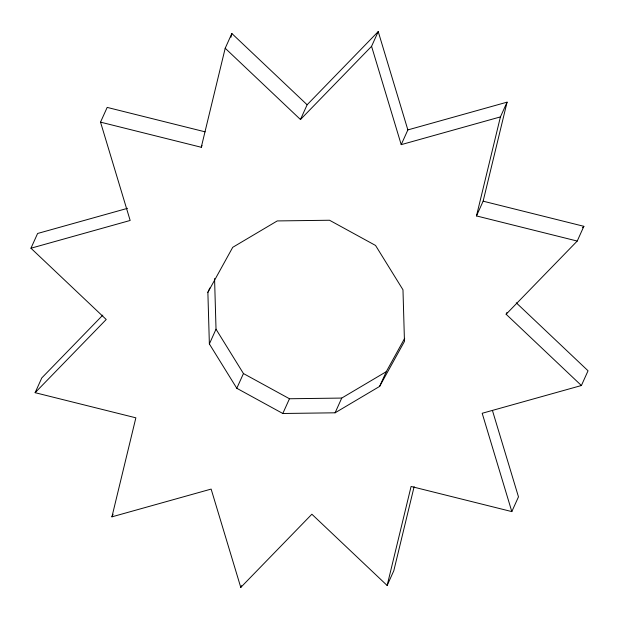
<?xml version="1.0" encoding="UTF-8"?>
<svg xmlns="http://www.w3.org/2000/svg" width="619" height="619" viewBox="0 0 619 619"><rect width="100%" height="100%" fill="white"/><g stroke="black" fill="none" stroke-linecap="round" stroke-linejoin="round"><path stroke-width="0.93" d="M414.126 486.681L393.8 570.757L387.146 585.489L311.875 514.219L240.776 587.416L211.133 489.087L111.923 516.842L135.863 417.817L35.121 392.686L41.775 377.946L102.816 315.11M205.113 131.839L107.18 107.404L100.526 122.144L201.26 147.268L225.2 48.243L231.854 33.511L307.125 104.781L300.47 119.521L225.2 48.243M230.949 37.241L231.854 33.511M387.146 585.489L411.086 486.464L511.82 511.596L518.474 496.856L492.438 410.482M476.483 215.923L483.137 201.183L583.879 226.314L577.225 241.054L476.483 215.923L500.423 116.898L507.077 102.158L407.867 129.913L401.213 144.645L500.423 116.898M483.137 201.183L507.077 102.158M35.121 392.686L106.22 319.489L30.95 248.219L37.604 233.479L127.545 208.324M201.26 147.268L202.042 145.535M207.876 292.346L232.729 247.321L277.258 220.929L329.532 220.248L375.547 245.449L402.977 289.793L404.47 341.386L379.617 386.411L335.096 412.803L282.813 413.492L236.798 388.283L209.369 343.947L207.876 292.346L209.833 288.013M111.923 516.842L113.099 514.242M209.369 343.947L216.023 329.207L214.561 278.565M300.47 119.521L371.57 46.324L378.224 31.584L407.867 129.913M236.798 388.283L243.453 373.551L216.023 329.207M282.813 413.492L289.468 398.752L341.742 398.071L386.271 371.679L404.679 338.322M240.776 587.416L241.557 585.675M335.096 412.803L341.742 398.071M379.617 386.411L386.271 371.679M516.261 302.807L588.05 370.781L581.396 385.521L506.125 314.243L506.907 312.51M307.125 104.781L378.224 31.584M582.533 227.699L583.879 226.314M506.125 314.243L577.225 241.054M30.95 248.219L130.16 220.465L100.526 122.144M581.396 385.521L482.186 413.275L511.82 511.596M243.453 373.551L289.468 398.752M371.57 46.324L401.213 144.645"/></g></svg>
